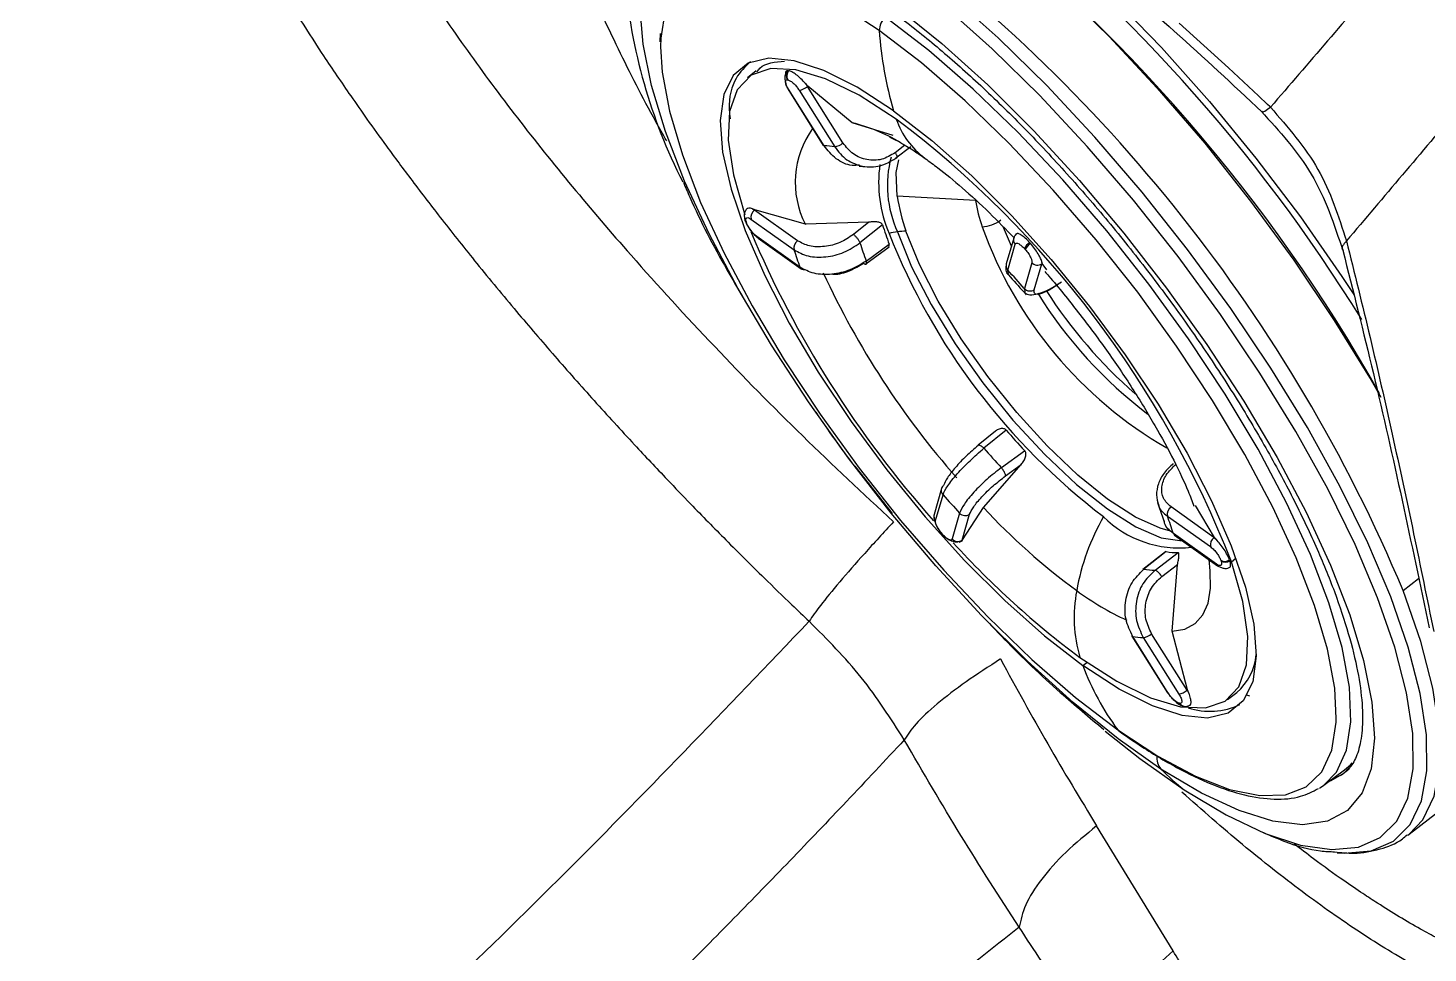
# Model space of a CAD drawing. Extents: x 832 to 912, y 781 to 934.
# Drawn here: x 899.266 to 901.551, y 871.332 to 872.841 of the extents above; entities that cross this region are included whole.
import ezdxf

# ---------------------------------------------------------------- set-up
doc = ezdxf.new("R2010")
doc.units = 0
doc.header["$MEASUREMENT"] = 0
doc.layers.add('1', color=4, linetype='Continuous')

# ---------------------------------------------------------------- blocks, each defined once
blk = doc.blocks.new('2026 SOVEREIGN HL')
at = {"layer": '1', "color": 3, "linetype": 'Continuous', "lineweight": 25}
for p, q in [((68.5681, 75.7372), (68.5676, 75.7233)), ((68.7252, 75.6763), (68.7107, 75.6646)), ((68.7772, 75.6765), (68.7781, 75.6764)), ((68.7759, 75.6615), (68.7768, 75.6614)), ((68.8093, 75.6512), (68.8054, 75.6557)), ((68.8054, 75.6557), (68.8087, 75.6508)), ((68.7766, 75.6468), (68.8346, 75.5546)), ((68.8358, 75.554), (68.7778, 75.6462)), ((68.7951, 75.6446), (68.8532, 75.5524)), ((68.8087, 75.6508), (68.8093, 75.6512)), ((68.8667, 75.5586), (68.8087, 75.6508)), ((68.8819, 75.5914), (68.8093, 75.6512)), ((68.9488, 75.5708), (68.8819, 75.5914)), ((68.9679, 75.5547), (68.952, 75.5426)), ((68.9776, 75.5523), (68.953, 75.5337)), ((69.0829, 75.4646), (68.955, 75.4719)), ((68.7231, 75.4494), (68.7189, 75.4512)), ((68.7189, 75.4512), (68.7225, 75.4489)), ((68.7225, 75.4489), (68.7231, 75.4494)), ((68.7927, 75.3989), (68.7225, 75.4489)), ((68.8054, 75.4258), (68.7231, 75.4494)), ((68.7067, 75.4324), (68.7072, 75.431)), ((68.7095, 75.428), (68.709, 75.4294)), ((68.7166, 75.4342), (68.7868, 75.3842)), ((68.9089, 75.4292), (68.8054, 75.4258)), ((68.9089, 75.4292), (68.884, 75.4092)), ((68.9312, 75.4252), (68.8944, 75.3957)), ((68.7965, 75.3558), (68.7263, 75.4058)), ((68.7283, 75.403), (68.7985, 75.353)), ((69.1415, 75.3903), (69.1285, 75.4208)), ((69.1453, 75.4034), (69.1331, 75.3612)), ((69.1487, 75.4085), (69.1497, 75.4103)), ((68.9041, 75.3611), (68.942, 75.3892)), ((68.9046, 75.3658), (68.942, 75.3935)), ((69.1356, 75.3511), (69.1478, 75.3933)), ((69.1628, 75.3863), (69.1641, 75.3849)), ((69.1713, 75.3963), (69.1726, 75.3948)), ((69.1749, 75.3632), (69.1627, 75.321)), ((69.179, 75.3191), (69.1912, 75.3613)), ((69.1915, 75.364), (69.1912, 75.3613)), ((69.1912, 75.3613), (69.1918, 75.3618)), ((69.1918, 75.3618), (69.1915, 75.364)), ((69.1993, 75.3517), (69.1918, 75.3618)), ((69.1367, 75.3443), (69.1356, 75.3511)), ((69.1627, 75.321), (69.1637, 75.3145)), ((69.1154, 75.0882), (69.0876, 75.0655)), ((69.133, 75.09), (69.0967, 75.0604)), ((69.1253, 75.0288), (69.1632, 75.0565)), ((68.886, 75.031), (68.9469, 74.9539)), ((69.0959, 74.9639), (69.1576, 75.034)), ((69.1319, 75.0152), (69.1576, 75.034)), ((69.0275, 74.9947), (69.0153, 74.9525)), ((69.0178, 74.9424), (69.03, 74.9846)), ((69.4728, 74.9151), (69.4418, 74.9673)), ((69.0571, 74.9546), (69.0449, 74.9124)), ((69.0612, 74.9105), (69.0734, 74.9527)), ((69.0618, 74.9109), (69.0959, 74.9639)), ((69.3962, 74.9499), (69.4664, 74.8999)), ((69.4722, 74.9146), (69.4021, 74.9646)), ((69.4761, 74.8715), (69.4059, 74.9215)), ((69.0299, 74.9193), (69.0286, 74.9208)), ((69.0287, 74.9197), (69.03, 74.9183)), ((69.0561, 74.9073), (69.0602, 74.9087)), ((69.0602, 74.9087), (69.0618, 74.9109)), ((69.0612, 74.9105), (69.0602, 74.9087)), ((69.0618, 74.9109), (69.0612, 74.9105)), ((69.4079, 74.9187), (69.4781, 74.8687)), ((69.4728, 74.9151), (69.4722, 74.9146)), ((69.4722, 74.9146), (69.4761, 74.9116)), ((69.4761, 74.9116), (69.4728, 74.9151)), ((69.393, 74.8917), (69.356, 74.8626)), ((69.3942, 74.8919), (69.3577, 74.8632)), ((69.376, 74.8614), (69.4135, 74.8901)), ((69.4832, 74.8777), (69.4837, 74.8763)), ((69.4976, 74.8782), (69.4981, 74.8768)), ((69.5006, 74.8754), (69.508, 74.881)), ((69.387, 74.8512), (69.4125, 74.8706)), ((69.4038, 74.7618), (69.4125, 74.8706)), ((69.7809, 74.8282), (69.8062, 74.8478)), ((69.4291, 74.6661), (69.4038, 74.7618)), ((69.3384, 74.7538), (69.3964, 74.6616)), ((69.3976, 74.6611), (69.3396, 74.7533)), ((69.3569, 74.7516), (69.415, 74.6594)), ((69.4285, 74.6656), (69.3705, 74.7578)), ((69.2581, 74.7059), (69.2649, 74.7111)), ((69.4291, 74.6661), (69.4285, 74.6656)), ((69.4285, 74.6656), (69.4314, 74.6607)), ((69.4314, 74.6607), (69.4291, 74.6661)), ((69.4945, 74.6507), (69.5093, 74.6618)), ((69.5251, 74.658), (69.5302, 74.6563)), ((69.4168, 74.6442), (69.4159, 74.6443)), ((69.4237, 74.6394), (69.4245, 74.6393)), ((69.6517, 74.5108), (69.6854, 74.5358)), ((69.6801, 74.5277), (69.6929, 74.5376)), ((69.6889, 74.5339), (69.6847, 74.5304)), ((69.6646, 74.5203), (69.6801, 74.5277)), ((69.7908, 74.4308), (69.8753, 74.4961)), ((69.4055, 74.2404), (69.2807, 74.4442)), ((69.7887, 74.4292), (69.7908, 74.4308))]:
    blk.add_line(p, q, dxfattribs=at)
at = {"layer": '1', "color": 3, "linetype": 'Continuous', "lineweight": 25, "flags": 128}
for points in [[(69.5644, 75.6169), (69.5644, 75.6169), (69.5644, 75.6169), (69.5643, 75.6169), (69.5643, 75.617), (69.564, 75.6172), (69.5631, 75.618), (69.5595, 75.6215), (69.545, 75.6353), (69.4959, 75.6812), (69.4155, 75.7538)], [(68.7329, 76.1194), (68.7648, 76.1251), (68.814, 76.1223), (68.8703, 76.1077), (68.933, 76.0815), (69.0011, 76.0442), (69.0737, 75.9963), (69.1496, 75.9384), (69.2279, 75.8714), (69.3073, 75.7963), (69.3866, 75.7142), (69.4648, 75.6262), (69.5407, 75.5338), (69.6132, 75.4381), (69.6811, 75.3406), (69.7003, 75.3115)], [(68.9903, 75.996), (69.0646, 75.9438), (69.1417, 75.8819), (69.2208, 75.8113), (69.3004, 75.733), (69.3796, 75.6481), (69.4571, 75.558), (69.5318, 75.4638), (69.6027, 75.3671), (69.6686, 75.2691), (69.7287, 75.1714), (69.7445, 75.1439)], [(69.6735, 74.4004), (69.6846, 74.3997), (69.729, 74.4038), (69.7652, 74.4196), (69.7926, 74.4468), (69.8109, 74.4851), (69.8198, 74.534), (69.8191, 74.5926), (69.8089, 74.6602), (69.7893, 74.7358), (69.7606, 74.8182), (69.7233, 74.9062), (69.6778, 74.9987), (69.6248, 75.0942), (69.5651, 75.1913), (69.4996, 75.2886), (69.4292, 75.3847), (69.355, 75.4782), (69.278, 75.5678), (69.1994, 75.6521), (69.1202, 75.7299), (69.0417, 75.8), (68.9651, 75.8615), (68.8913, 75.9134)], [(69.4236, 74.5031), (69.4921, 74.4623), (69.5557, 74.4321), (69.6134, 74.4131), (69.6645, 74.4056), (69.7081, 74.4096), (69.7437, 74.4251), (69.7706, 74.4518), (69.7886, 74.4895), (69.7973, 74.5375), (69.7967, 74.5951), (69.7866, 74.6615), (69.7674, 74.7357), (69.7392, 74.8166), (69.7025, 74.9032), (69.6578, 74.994), (69.6058, 75.0877), (69.5472, 75.1831), (69.4828, 75.2787), (69.4137, 75.3732), (69.3408, 75.465), (69.2651, 75.553), (69.1879, 75.6358), (69.1101, 75.7122), (69.0331, 75.7811)], [(68.9259, 75.7419), (68.8602, 75.785), (68.799, 75.8176), (68.7433, 75.8392), (68.694, 75.8493), (68.6521, 75.8478), (68.6181, 75.8348), (68.5928, 75.8104), (68.5764, 75.7751), (68.5694, 75.7294), (68.5691, 75.7156)], [(68.9553, 75.7796), (69.0282, 75.7207), (69.1029, 75.6533), (69.1781, 75.5785), (69.2526, 75.4974), (69.3253, 75.4114), (69.3949, 75.3218), (69.4605, 75.23), (69.5209, 75.1374), (69.5753, 75.0456), (69.6227, 74.956), (69.6625, 74.8699), (69.6939, 74.7888), (69.7165, 74.7139), (69.73, 74.6463), (69.7341, 74.5873), (69.7287, 74.5376), (69.714, 74.4982), (69.6902, 74.4695), (69.6576, 74.4521), (69.6168, 74.4462), (69.5683, 74.452), (69.5131, 74.4692), (69.4519, 74.4977), (69.3857, 74.5371)], [(69.3857, 74.5371), (69.3156, 74.5866), (69.2426, 74.6455), (69.1679, 74.7129), (69.0927, 74.7878), (69.0182, 74.8688), (68.9456, 74.9548), (68.8759, 75.0445), (68.8103, 75.1363), (68.7499, 75.2288), (68.6955, 75.3206), (68.6481, 75.4103), (68.6083, 75.4963), (68.5769, 75.5775), (68.5543, 75.6524), (68.5408, 75.7199), (68.5369, 75.7639)], [(69.6517, 74.5108), (69.672, 74.5318), (69.6886, 74.5678), (69.6957, 74.6143), (69.6933, 74.6705), (69.6813, 74.7355), (69.6599, 74.8081), (69.6295, 74.8871), (69.5907, 74.9712), (69.5441, 75.0589), (69.4904, 75.1486), (69.4307, 75.239), (69.3659, 75.3284), (69.2972, 75.4153), (69.2256, 75.4983), (69.1526, 75.5758), (69.0792, 75.6466), (69.0067, 75.7094), (68.9365, 75.7633)], [(69.6718, 74.6195), (69.6692, 74.6688), (69.6574, 74.7326), (69.6364, 74.8039), (69.6066, 74.8815), (69.5684, 74.9641), (69.5226, 75.0502), (69.47, 75.1384), (69.4113, 75.2271), (69.3477, 75.3149), (69.2802, 75.4003), (69.2099, 75.4817), (69.1381, 75.5578), (69.066, 75.6274), (68.9949, 75.6891), (68.9259, 75.7419)], [(68.5691, 75.7156), (68.5718, 75.6742), (68.5836, 75.6104), (68.6046, 75.5391), (68.6344, 75.4615), (68.6726, 75.3789), (68.7184, 75.2928), (68.771, 75.2046), (68.8297, 75.1159), (68.8933, 75.0281), (68.9608, 74.9427), (69.0311, 74.8613), (69.1029, 74.7852), (69.1749, 74.7156), (69.2461, 74.6539), (69.3151, 74.6011)], [(68.9493, 75.6111), (68.89, 75.6495), (68.8355, 75.677), (68.787, 75.6928), (68.7455, 75.6968), (68.7121, 75.6887), (68.6874, 75.6687), (68.672, 75.6374), (68.6663, 75.5954), (68.6703, 75.5436), (68.684, 75.4832), (68.7071, 75.4155), (68.739, 75.3422), (68.7791, 75.2647), (68.8264, 75.1848), (68.8799, 75.1043), (68.9385, 75.0251), (69.0007, 74.9488), (69.0652, 74.8773), (69.1306, 74.812), (69.1954, 74.7544), (69.2581, 74.7059)], [(68.9537, 75.5975), (68.8934, 75.6363), (68.8383, 75.6634), (68.7898, 75.6781), (68.7489, 75.6799), (68.7168, 75.669), (68.6942, 75.6454), (68.6817, 75.6099), (68.6795, 75.5632), (68.6879, 75.5066), (68.7064, 75.4413)], [(68.7765, 75.6474), (68.7765, 75.6469), (68.777, 75.6464), (68.7778, 75.6462)], [(68.9493, 75.6111), (69.012, 75.5626), (69.0768, 75.505), (69.1422, 75.4397), (69.2067, 75.3682), (69.2689, 75.2919), (69.3274, 75.2127), (69.381, 75.1322), (69.4283, 75.0523), (69.4684, 74.9749), (69.5003, 74.9015), (69.5234, 74.8338), (69.5371, 74.7734), (69.5411, 74.7216), (69.5354, 74.6796), (69.52, 74.6483), (69.4953, 74.6283), (69.4618, 74.6202), (69.4204, 74.6242), (69.3719, 74.64), (69.3174, 74.6675), (69.2581, 74.7059)], [(68.8358, 75.554), (68.835, 75.5542), (68.8346, 75.5546)], [(68.955, 75.4719), (68.9534, 75.5102), (68.9581, 75.5313)], [(68.9557, 75.4135), (68.9788, 75.3565), (69.0106, 75.2948), (69.0497, 75.2309), (69.0949, 75.1672), (69.1442, 75.1062), (69.1959, 75.0501), (69.2479, 75.0012), (69.2982, 74.9614), (69.3449, 74.9321), (69.3862, 74.9145), (69.4205, 74.9093), (69.4211, 74.9093)], [(69.4013, 74.9253), (69.3846, 74.9299), (69.3441, 74.9482), (69.2987, 74.9775), (69.25, 75.0167), (69.1999, 75.0644), (69.1503, 75.1188), (69.1029, 75.1777), (69.0597, 75.2391), (69.0221, 75.3007), (68.9917, 75.36), (68.9695, 75.4149)], [(69.0287, 74.9197), (69.0285, 74.9201), (69.0286, 74.9208)], [(69.0299, 74.9193), (69.0298, 74.9187), (69.03, 74.9183)], [(69.4038, 74.7618), (69.4245, 74.7654), (69.4413, 74.7743), (69.454, 74.7885), (69.4625, 74.8078), (69.4665, 74.832), (69.4662, 74.8607), (69.4641, 74.8787)], [(69.2533, 74.7192), (69.3136, 74.6804), (69.3687, 74.6533), (69.4173, 74.6386), (69.4581, 74.6368), (69.4902, 74.6478), (69.5128, 74.6713), (69.5253, 74.7069), (69.5275, 74.7535), (69.5192, 74.8102), (69.5006, 74.8754)], [(69.7908, 74.4308), (69.8131, 74.4544), (69.8315, 74.493), (69.8404, 74.5421), (69.8398, 74.6012), (69.8295, 74.6692), (69.8098, 74.7452), (69.7809, 74.8282)], [(69.3386, 74.7556), (69.3386, 74.7556), (69.3383, 74.7547), (69.3383, 74.754), (69.3388, 74.7535), (69.3396, 74.7533)], [(69.3976, 74.6611), (69.3968, 74.6613), (69.3964, 74.6616)], [(69.3151, 74.6011), (69.3808, 74.5579), (69.442, 74.5253), (69.4977, 74.5038), (69.547, 74.4937), (69.5889, 74.4951), (69.6229, 74.5082), (69.6482, 74.5326), (69.6646, 74.5679), (69.6716, 74.6136), (69.6718, 74.6195)], [(69.2945, 74.5989), (69.3511, 74.5542), (69.4236, 74.5031)], [(69.6444, 74.5059), (69.6462, 74.507), (69.6517, 74.5108)], [(69.6847, 74.5304), (69.6629, 74.518), (69.6599, 74.5169)]]:
    blk.add_lwpolyline(points, dxfattribs=at)
at = {"layer": '1', "color": 3, "linetype": 'Continuous', "lineweight": 25}
for centre, radius, start, end in [((67.4172, 73.8527), 2.6986, 31.6971, 52.4484), ((67.3754, 73.8156), 2.7174, 29.4109, 52.4272), ((67.3795, 73.8207), 2.6042, 22.7612, 54.12), ((69.406, 75.9024), 0.8985, 184.8995, 206.967), ((68.9528, 75.7419), 0.0269, 127.3893, 179.9508), ((69.5277, 75.782), 0.6031, 183.8117, 196.4625), ((68.7868, 75.6681), 0.0127, 138.661, 211.5383), ((68.7876, 75.668), 0.0127, 138.6642, 211.5351), ((68.7913, 75.6709), 0.0266, 278.2477, 310.7789), ((68.8141, 75.3133), 0.2863, 59.3567, 76.3067), ((67.9483, 74.2678), 1.667, 21.3741, 52.9056), ((69.0791, 75.6403), 0.1325, 198.862, 233.5847), ((68.9392, 75.4943), 0.1504, 144.213, 207.1353), ((68.8337, 75.4391), 0.1149, 80.2294, 88.9454), ((68.8493, 75.5787), 0.0266, 278.2569, 310.7772), ((69.1329, 75.4933), 0.208, 171.6756, 203.3479), ((69.1217, 75.4893), 0.1825, 165.289, 204.5597), ((69.2827, 75.5251), 0.332, 189.2125, 199.3808), ((68.7312, 75.4369), 0.0148, 126.0088, 190.6998), ((69.3291, 75.5045), 0.2494, 189.2063, 199.3892), ((68.7124, 75.4343), 0.00596, 187.9575, 236.1761), ((68.713, 75.433), 0.00614, 199.5025, 235.7163), ((69.3975, 75.5666), 0.4872, 196.8725, 200.806), ((69.0906, 75.4771), 0.0555, 273.3431, 307.2364), ((70.291, 76.0795), 1.7096, 202.8964, 221.7032), ((68.7315, 75.4074), 0.00542, 197.2785, 234.0711), ((68.9793, 75.2504), 0.1648, 98.2048, 103.1048), ((69.945, 75.8071), 1.0785, 201.5535, 232.7262), ((68.9783, 75.2578), 0.1573, 93.1817, 98.2298), ((69.737, 75.6529), 0.6835, 199.7704, 240.0116), ((69.1555, 75.4005), 0.0106, 157.5983, 223.2354), ((68.8014, 75.3869), 0.0148, 126.0217, 190.6711), ((69.3413, 75.5575), 0.581, 197.3588, 200.3164), ((69.3601, 75.5379), 0.4869, 196.9775, 200.6992), ((69.1891, 75.3724), 0.0298, 126.7832, 152.137), ((69.1904, 75.3709), 0.0298, 126.797, 152.1367), ((68.8019, 75.3577), 0.00578, 199.853, 292.7209), ((69.1435, 75.3584), 0.0107, 164.8383, 222.9524), ((69.1841, 75.3716), 0.0124, 221.9511, 304.7725), ((70.0865, 75.9234), 1.3783, 204.7264, 221.3793), ((68.0928, 74.3839), 1.4223, 41.2165, 42.845), ((69.1719, 75.3294), 0.0124, 221.9615, 304.764), ((69.8028, 75.6961), 0.7271, 211.7581, 232.9042), ((69.8768, 75.756), 0.8078, 212.8405, 228.694), ((70.0416, 75.8787), 1.2031, 220.9562, 223.1034), ((69.9957, 75.8421), 1.1913, 221.0073, 223.0576), ((69.0375, 74.9918), 0.0104, 129.4627, 223.7609), ((70.0961, 75.9183), 1.4171, 221.2137, 222.8483), ((69.0257, 74.9497), 0.0107, 164.8227, 222.968), ((69.0663, 74.9629), 0.0124, 221.9511, 304.7888), ((69.8779, 75.6874), 1.0653, 222.7722, 233.7616), ((69.6218, 74.7613), 0.3796, 150.3858, 169.8613), ((69.4152, 75.0729), 0.175, 225.1597, 276.6226), ((69.4108, 74.9526), 0.0148, 125.9859, 190.707), ((68.8516, 74.7483), 0.5807, 17.354, 20.3128), ((69.4111, 74.9232), 0.00547, 197.4685, 233.881), ((69.0306, 74.9188), 0.000786, 225.907, 267.2505), ((69.0542, 74.9207), 0.0124, 221.9844, 304.7573), ((70.0939, 75.855), 1.413, 222.1785, 233.4947), ((69.481, 74.9026), 0.0148, 126.0062, 190.6804), ((69.4129, 74.9866), 0.0965, 258.7873, 270.3726), ((69.49, 74.89), 0.0141, 240.9479, 302.7569), ((69.4905, 74.8886), 0.0141, 240.9326, 302.7908), ((69.3759, 74.9582), 0.0967, 259.1197, 270.0446), ((69.4812, 74.8731), 0.00535, 197.1897, 247.0729), ((69.4777, 74.7844), 0.2337, 169.216, 196.1909), ((69.5313, 75.2147), 0.4792, 233.7826, 245.1476), ((69.359, 74.8663), 0.1147, 260.2138, 268.9457), ((69.3531, 74.778), 0.0266, 278.2569, 310.7772), ((69.4467, 74.733), 0.0949, 311.3007, 354.4698), ((69.6673, 74.8605), 0.4375, 200.6936, 216.3723), ((69.4111, 74.6858), 0.0266, 278.2569, 310.7772), ((69.4248, 74.6497), 0.0104, 211.3231, 263.7705), ((69.4254, 74.6493), 0.0101, 210.5817, 296.7993), ((69.4654, 74.7479), 0.1166, 252.3459, 294.9477), ((69.4072, 74.5556), 0.0284, 173.4121, 220.6587), ((69.6906, 74.839), 0.4291, 224.7246, 231.5172), ((69.6324, 74.6069), 0.0886, 306.6764, 317.422)]:
    blk.add_arc(centre, radius, start, end, dxfattribs=at)
for points, knots in [([(67.8077, 76.4835), (67.7956, 76.4686), (67.7713, 76.4389), (67.7545, 76.3776), (67.752, 76.305), (67.763, 76.2347), (67.7792, 76.1734), (67.7949, 76.125), (67.812, 76.0802), (67.829, 76.0401), (67.8466, 76.0012), (67.8668, 75.9596), (67.8885, 75.918), (67.9097, 75.8792), (67.9331, 75.8382), (67.9688, 75.7785), (68.0122, 75.7103), (68.0565, 75.6449), (68.091, 75.5957), (68.1241, 75.5497), (68.1648, 75.4949), (68.2139, 75.431), (68.2706, 75.3598), (68.332, 75.2855), (68.396, 75.2108), (68.4602, 75.1383), (68.5216, 75.0711), (68.5744, 75.015), (68.6241, 74.9631), (68.6768, 74.9095), (68.732, 74.8546), (68.7775, 74.8105), (68.8021, 74.787), (68.8115, 74.7781)], [0, 0, 0, 0, 0.064064, 0.128098, 0.192063, 0.25592, 0.287805, 0.319644, 0.351432, 0.371978, 0.392341, 0.420429, 0.443415, 0.462094, 0.484111, 0.509448, 0.556253, 0.58889, 0.607481, 0.628991, 0.656308, 0.686905, 0.720751, 0.75781, 0.792077, 0.826221, 0.860244, 0.88727, 0.906315, 0.934634, 0.964848, 0.986628, 1, 1, 1, 1]), ([(68.1236, 76.4669), (68.137, 76.468), (68.1612, 76.4701), (68.2179, 76.4612), (68.2735, 76.4477), (68.3365, 76.4284), (68.4081, 76.402), (68.4974, 76.3634), (68.5816, 76.3219), (68.6527, 76.2838), (68.7057, 76.2538), (68.7564, 76.224), (68.8129, 76.1895), (68.8932, 76.1382), (69.0088, 76.0596), (69.142, 75.9614), (69.279, 75.852), (69.4128, 75.7383), (69.503, 75.6538), (69.5502, 75.6094)], [0, 0, 0, 0, 0.09226, 0.167437, 0.224759, 0.267121, 0.324995, 0.387389, 0.45198, 0.487227, 0.519318, 0.54824, 0.57752, 0.61821, 0.686121, 0.772716, 0.840631, 0.916469, 1, 1, 1, 1]), ([(68.029, 76.4204), (68.0186, 76.4074), (67.9977, 76.3812), (67.9843, 76.3274), (67.9839, 76.2638), (67.9976, 76.1899), (68.0247, 76.1073), (68.0645, 76.0168), (68.1163, 75.9196), (68.1792, 75.8169), (68.252, 75.71), (68.3338, 75.6), (68.4234, 75.4882), (68.5301, 75.3633), (68.6555, 75.2265), (68.7993, 75.0799), (68.8994, 74.9867), (68.9492, 74.9403)], [0, 0, 0, 0, 0.063987, 0.127976, 0.191932, 0.255815, 0.319578, 0.383171, 0.446539, 0.50963, 0.57239, 0.634774, 0.69675, 0.758298, 0.83965, 0.92021, 1, 1, 1, 1]), ([(68.579, 75.5619), (68.5774, 75.5647), (68.5522, 75.6081), (68.51, 75.6905), (68.454, 75.8076), (68.4076, 75.9199), (68.3705, 76.026), (68.3437, 76.1241), (68.327, 76.2131), (68.3202, 76.2996), (68.3239, 76.3726), (68.3382, 76.4099), (68.3439, 76.4248)], [0, 0, 0, 0, 0.007384, 0.115563, 0.224894, 0.33481, 0.444725, 0.554056, 0.662235, 0.768734, 0.907251, 1, 1, 1, 1]), ([(70.4494, 76.3102), (70.3826, 76.2295), (70.2471, 76.0658), (70.0568, 75.8365), (69.8696, 75.6124), (69.7493, 75.4704), (69.6885, 75.3987)], [0, 0, 0, 0, 0.240808, 0.488285, 0.741609, 1, 1, 1, 1]), ([(69.8911, 75.9988), (69.8445, 75.9438), (69.7325, 75.8118), (69.6263, 75.6887), (69.5644, 75.6169)], [0, 0, 0, 0, 0.416828, 1, 1, 1, 1]), ([(68.895, 75.8091), (68.9058, 75.8019), (68.9369, 75.7811), (68.9911, 75.7401), (69.0576, 75.684), (69.1256, 75.6205), (69.1941, 75.5507), (69.262, 75.4755), (69.3283, 75.3962), (69.3919, 75.3138), (69.4519, 75.2296), (69.5075, 75.1448), (69.5577, 75.0608), (69.602, 74.9787), (69.6396, 74.9), (69.6699, 74.8257), (69.6927, 74.7572), (69.7078, 74.6958), (69.715, 74.6426), (69.715, 74.5987), (69.7085, 74.5653), (69.6988, 74.5439), (69.6905, 74.5364), (69.6869, 74.5332)], [0, 0, 0, 0, 0.026127, 0.075387, 0.124874, 0.174566, 0.224401, 0.27433, 0.324319, 0.374337, 0.424362, 0.474361, 0.524311, 0.574179, 0.623926, 0.673499, 0.722825, 0.771808, 0.820329, 0.868303, 0.915871, 0.963646, 1, 1, 1, 1]), ([(68.7156, 75.6912), (68.7071, 75.6829), (68.6887, 75.665), (68.6791, 75.6311), (68.6819, 75.603), (68.6824, 75.5981)], [0, 0, 0, 0, 0.410627, 0.896867, 1, 1, 1, 1]), ([(68.7263, 75.6748), (68.7279, 75.6768), (68.7377, 75.6894), (68.756, 75.6908), (68.7714, 75.6919)], [0, 0, 0, 0, 0.159882, 1, 1, 1, 1]), ([(68.7772, 75.6765), (68.7759, 75.6764), (68.7732, 75.6762), (68.773, 75.6732), (68.7728, 75.6717)], [0, 0, 0, 0, 0.504761, 1, 1, 1, 1]), ([(68.8054, 75.6557), (68.8029, 75.6583), (68.798, 75.6635), (68.7903, 75.6702), (68.7832, 75.6751), (68.7798, 75.676), (68.7781, 75.6764)], [0, 0, 0, 0, 0.246615, 0.499363, 0.752566, 1, 1, 1, 1]), ([(68.7743, 75.675), (68.7735, 75.6732), (68.772, 75.6697), (68.7716, 75.664), (68.7723, 75.6606), (68.7725, 75.6597)], [0, 0, 0, 0, 0.43546, 0.864613, 1, 1, 1, 1]), ([(68.7725, 75.6597), (68.7728, 75.658), (68.7734, 75.6539), (68.7753, 75.6498), (68.7765, 75.6474)], [0, 0, 0, 0, 0.413353, 1, 1, 1, 1]), ([(68.7778, 75.6462), (68.7764, 75.6486), (68.7738, 75.6532), (68.7727, 75.6583), (68.7734, 75.6612), (68.7751, 75.6614), (68.7759, 75.6615)], [0, 0, 0, 0, 0.279518, 0.559028, 0.779421, 1, 1, 1, 1]), ([(68.7768, 75.6614), (68.7782, 75.661), (68.781, 75.6601), (68.7864, 75.6556), (68.7914, 75.6501), (68.7939, 75.6464), (68.7951, 75.6446)], [0, 0, 0, 0, 0.2796655, 0.5592485, 0.7796172, 1, 1, 1, 1]), ([(69.5491, 75.6105), (69.5789, 75.5777), (69.64, 75.5105), (69.6683, 75.4257), (69.6828, 75.3823)], [0, 0, 0, 0, 0.488677, 1, 1, 1, 1]), ([(69.5512, 75.6105), (69.5511, 75.61), (69.5503, 75.6067), (69.5579, 75.6122), (69.5644, 75.6169)], [0, 0, 0, 0, 0.141403, 1, 1, 1, 1]), ([(69.5644, 75.6169), (69.5928, 75.5844), (69.6492, 75.52), (69.6754, 75.439), (69.6885, 75.3987)], [0, 0, 0, 0, 0.503605, 1, 1, 1, 1]), ([(68.9427, 75.5678), (68.9435, 75.5675), (68.9453, 75.5667), (68.9543, 75.563), (68.9626, 75.5579), (68.9637, 75.5572)], [0, 0, 0, 0, 0.4318647, 0.9222243, 1, 1, 1, 1]), ([(68.8935, 75.5224), (68.8895, 75.522), (68.8763, 75.5209), (68.8543, 75.5313), (68.8419, 75.5464), (68.8358, 75.554)], [0, 0, 0, 0, 0.176935, 0.588444, 1, 1, 1, 1]), ([(68.8532, 75.5524), (68.8593, 75.5445), (68.8716, 75.5287), (68.8899, 75.5231), (68.899, 75.5203)], [0, 0, 0, 0, 0.500022, 1, 1, 1, 1]), ([(68.952, 75.5426), (68.9448, 75.5384), (68.9304, 75.5299), (68.9056, 75.5298), (68.8825, 75.5389), (68.872, 75.552), (68.8667, 75.5586)], [0, 0, 0, 0, 0.24982, 0.50022, 0.750493, 1, 1, 1, 1]), ([(68.952, 75.5426), (68.9523, 75.542), (68.9531, 75.5407), (68.9542, 75.5383), (68.9549, 75.5358), (68.9547, 75.5342), (68.9539, 75.5336), (68.9533, 75.5337), (68.953, 75.5337)], [0, 0, 0, 0, 0.124677, 0.2493357, 0.5000109, 0.7506484, 0.8752929, 1, 1, 1, 1]), ([(68.9637, 75.5572), (68.9698, 75.5537), (68.9805, 75.5476), (68.9948, 75.5376), (69.0009, 75.5333)], [0, 0, 0, 0, 0.569604, 1, 1, 1, 1]), ([(68.8933, 75.5209), (68.8945, 75.5209), (68.896, 75.5208), (68.8994, 75.5202), (68.9002, 75.5201)], [0, 0, 0, 0, 0.77998, 1, 1, 1, 1]), ([(68.899, 75.5203), (68.9085, 75.5197), (68.9275, 75.5183), (68.9445, 75.5286), (68.953, 75.5337)], [0, 0, 0, 0, 0.499996, 1, 1, 1, 1]), ([(69.0009, 75.5333), (69.0077, 75.5284), (69.0264, 75.5147), (69.0616, 75.4857), (69.1039, 75.4472), (69.1329, 75.4172), (69.1465, 75.4032)], [0, 0, 0, 0, 0.161835, 0.445271, 0.739895, 1, 1, 1, 1]), ([(68.6062, 75.4944), (68.6097, 75.4863), (68.6301, 75.4384), (68.6625, 75.3763), (68.6942, 75.3226), (68.7028, 75.3081)], [0, 0, 0, 0, 0.12843, 0.763764, 1, 1, 1, 1]), ([(68.7109, 75.4523), (68.7099, 75.4513), (68.7077, 75.4494), (68.7059, 75.4447), (68.7053, 75.4393), (68.7061, 75.4354), (68.7065, 75.4335)], [0, 0, 0, 0, 0.254365, 0.508399, 0.758016, 1, 1, 1, 1]), ([(68.7189, 75.4512), (68.7167, 75.4518), (68.7126, 75.4529), (68.7106, 75.4515), (68.7096, 75.4509)], [0, 0, 0, 0, 0.523823, 1, 1, 1, 1]), ([(68.7077, 75.4301), (68.708, 75.4295), (68.7087, 75.4276), (68.7112, 75.4229), (68.7159, 75.4158), (68.7214, 75.4094), (68.7252, 75.4056), (68.7267, 75.4045), (68.7271, 75.4042)], [0, 0, 0, 0, 0.072359, 0.220284, 0.510555, 0.800074, 0.947229, 1, 1, 1, 1]), ([(68.709, 75.4294), (68.7086, 75.4312), (68.7077, 75.4348), (68.7095, 75.4369), (68.7126, 75.4367), (68.7153, 75.435), (68.7166, 75.4342)], [0, 0, 0, 0, 0.2796547, 0.5592147, 0.7795482, 1, 1, 1, 1]), ([(68.7263, 75.4058), (68.7244, 75.4073), (68.7207, 75.4104), (68.7154, 75.4168), (68.7115, 75.423), (68.7102, 75.4263), (68.7095, 75.428)], [0, 0, 0, 0, 0.279452, 0.558992, 0.779394, 1, 1, 1, 1]), ([(68.9312, 75.4252), (68.931, 75.4257), (68.9305, 75.4267), (68.9288, 75.428), (68.9264, 75.4289), (68.9224, 75.4298), (68.9163, 75.4303), (68.9115, 75.4296), (68.9089, 75.4292)], [0, 0, 0, 0, 0.094243, 0.190455, 0.298238, 0.42455, 0.701596, 1, 1, 1, 1]), ([(68.884, 75.4092), (68.8768, 75.4045), (68.8625, 75.3949), (68.8364, 75.3885), (68.8112, 75.3891), (68.7988, 75.3956), (68.7927, 75.3989)], [0, 0, 0, 0, 0.249813, 0.500207, 0.750485, 1, 1, 1, 1]), ([(68.884, 75.4092), (68.8845, 75.4088), (68.8855, 75.4081), (68.8876, 75.406), (68.8902, 75.403), (68.8924, 75.3997), (68.8938, 75.3973), (68.8942, 75.3962), (68.8944, 75.3957)], [0, 0, 0, 0, 0.1247088, 0.249278, 0.4999796, 0.7506669, 0.8752277, 1, 1, 1, 1]), ([(69.1476, 75.4076), (69.1471, 75.407), (69.1459, 75.4055), (69.1454, 75.4035), (69.1451, 75.4025)], [0, 0, 0, 0, 0.455204, 1, 1, 1, 1]), ([(69.1511, 75.4104), (69.1508, 75.4103), (69.1496, 75.4098), (69.1484, 75.4088), (69.1477, 75.4078), (69.1476, 75.4076)], [0, 0, 0, 0, 0.21337, 0.885994, 1, 1, 1, 1]), ([(69.1713, 75.3963), (69.1689, 75.3987), (69.1641, 75.4037), (69.1575, 75.4086), (69.1521, 75.4112), (69.1505, 75.4106), (69.1497, 75.4103)], [0, 0, 0, 0, 0.247543, 0.500841, 0.753643, 1, 1, 1, 1]), ([(68.7868, 75.3842), (68.7941, 75.3803), (68.8087, 75.3725), (68.8385, 75.3715), (68.8692, 75.3787), (68.886, 75.39), (68.8944, 75.3957)], [0, 0, 0, 0, 0.2500305, 0.5000315, 0.7500347, 1, 1, 1, 1]), ([(68.9405, 75.388), (68.9409, 75.3886), (68.9419, 75.3898), (68.9425, 75.3917), (68.9422, 75.3929), (68.942, 75.3935)], [0, 0, 0, 0, 0.361525, 0.684106, 1, 1, 1, 1]), ([(69.1478, 75.3933), (69.1483, 75.3941), (69.1495, 75.3957), (69.1536, 75.3943), (69.1582, 75.391), (69.1613, 75.3879), (69.1628, 75.3863)], [0, 0, 0, 0, 0.2794852, 0.5589772, 0.7794084, 1, 1, 1, 1]), ([(69.1641, 75.3849), (69.166, 75.3826), (69.1696, 75.3782), (69.1733, 75.3715), (69.1751, 75.3663), (69.175, 75.3643), (69.1749, 75.3632)], [0, 0, 0, 0, 0.2796494, 0.5592275, 0.7795907, 1, 1, 1, 1]), ([(69.1915, 75.364), (69.1909, 75.3659), (69.1896, 75.3696), (69.1853, 75.3777), (69.1795, 75.3866), (69.1749, 75.3921), (69.1726, 75.3948)], [0, 0, 0, 0, 0.246614, 0.49939, 0.752622, 1, 1, 1, 1]), ([(69.6885, 75.3987), (69.6835, 75.3931), (69.6785, 75.3873), (69.6825, 75.384), (69.6826, 75.3839)], [0, 0, 0, 0, 0.984402, 1, 1, 1, 1]), ([(69.6824, 75.3839), (69.6993, 75.317), (69.7332, 75.1823), (69.78, 74.9752), (69.8087, 74.8369), (69.8232, 74.7677)], [0, 0, 0, 0, 0.330239, 0.664389, 1, 1, 1, 1]), ([(69.6885, 75.3987), (69.7014, 75.3464), (69.7273, 75.242), (69.7636, 75.0822), (69.7983, 74.9216), (69.82, 74.8147), (69.8308, 74.7615)], [0, 0, 0, 0, 0.249238, 0.497081, 0.750199, 1, 1, 1, 1]), ([(68.9046, 75.3658), (68.8961, 75.3605), (68.879, 75.3501), (68.8481, 75.3432), (68.8183, 75.3442), (68.8038, 75.3519), (68.7965, 75.3558)], [0, 0, 0, 0, 0.2499756, 0.4999777, 0.7499842, 1, 1, 1, 1]), ([(68.8497, 75.3446), (68.8504, 75.3445), (68.8594, 75.3439), (68.8784, 75.3493), (68.8928, 75.358), (68.9, 75.3623)], [0, 0, 0, 0, 0.046758, 0.524078, 1, 1, 1, 1]), ([(68.9, 75.3623), (68.9006, 75.3619), (68.9018, 75.3611), (68.9028, 75.3609), (68.9033, 75.3608)], [0, 0, 0, 0, 0.481429, 1, 1, 1, 1]), ([(68.9033, 75.3608), (68.9037, 75.3608), (68.9046, 75.3609), (68.9052, 75.362), (68.9053, 75.3636), (68.9048, 75.3651), (68.9046, 75.3658)], [0, 0, 0, 0, 0.259421, 0.518907, 0.76841, 1, 1, 1, 1]), ([(69.1329, 75.3581), (69.1326, 75.3556), (69.1319, 75.3496), (69.1349, 75.3458), (69.1366, 75.3437)], [0, 0, 0, 0, 0.426609, 1, 1, 1, 1]), ([(69.1334, 75.3469), (69.1419, 75.3376), (69.1528, 75.3258), (69.1635, 75.3135), (69.1659, 75.3108)], [0, 0, 0, 0, 0.779341, 1, 1, 1, 1]), ([(69.1959, 75.3487), (69.1981, 75.3462), (69.2168, 75.3254), (69.2512, 75.2822), (69.2974, 75.2206), (69.3396, 75.1581), (69.3767, 75.0972), (69.4071, 75.0407), (69.4283, 74.9959), (69.4366, 74.974), (69.4395, 74.9661)], [0, 0, 0, 0, 0.020004, 0.17149, 0.323993, 0.476263, 0.626989, 0.774952, 0.918767, 1, 1, 1, 1]), ([(69.1633, 75.314), (69.1658, 75.3126), (69.1707, 75.3097), (69.1849, 75.312), (69.2024, 75.3186), (69.2152, 75.3266), (69.2216, 75.3306)], [0, 0, 0, 0, 0.253559, 0.504289, 0.752536, 1, 1, 1, 1]), ([(69.2231, 75.3316), (69.2165, 75.3271), (69.2033, 75.318), (69.188, 75.3114), (69.1785, 75.311), (69.1789, 75.3164), (69.179, 75.3191)], [0, 0, 0, 0, 0.249821, 0.5002231, 0.7504954, 1, 1, 1, 1]), ([(68.8224, 75.1191), (68.8428, 75.0895), (68.8633, 75.0596), (68.8858, 75.0312), (68.886, 75.031)], [0, 0, 0, 0, 0.992773, 1, 1, 1, 1]), ([(69.133, 75.09), (69.1324, 75.0906), (69.1312, 75.0917), (69.1289, 75.0925), (69.1262, 75.0927), (69.1221, 75.092), (69.1168, 75.0899), (69.1134, 75.0866), (69.1117, 75.085)], [0, 0, 0, 0, 0.094287, 0.190592, 0.298532, 0.424851, 0.701733, 1, 1, 1, 1]), ([(69.03, 74.9846), (69.032, 74.9891), (69.036, 74.9982), (69.0525, 75.0184), (69.0738, 75.0405), (69.0891, 75.0538), (69.0967, 75.0604)], [0, 0, 0, 0, 0.250024, 0.500037, 0.750029, 1, 1, 1, 1]), ([(69.0871, 75.0649), (69.0806, 75.0592), (69.0675, 75.048), (69.0496, 75.0289), (69.0359, 75.0114), (69.0326, 75.0037), (69.0309, 74.9998)], [0, 0, 0, 0, 0.249808, 0.500219, 0.750502, 1, 1, 1, 1]), ([(69.0871, 75.0649), (69.0872, 75.0651), (69.0875, 75.0656), (69.0886, 75.0659), (69.0905, 75.0654), (69.093, 75.0639), (69.0951, 75.0621), (69.0962, 75.061), (69.0967, 75.0604)], [0, 0, 0, 0, 0.1247207, 0.2493465, 0.5000104, 0.7506801, 0.8752586, 1, 1, 1, 1]), ([(69.1576, 75.034), (69.1592, 75.0358), (69.1623, 75.0394), (69.1645, 75.045), (69.1653, 75.0493), (69.1653, 75.0521), (69.1646, 75.0546), (69.1636, 75.0559), (69.1632, 75.0565)], [0, 0, 0, 0, 0.298353, 0.575475, 0.701642, 0.809545, 0.905796, 1, 1, 1, 1]), ([(69.1253, 75.0288), (69.1172, 75.0226), (69.1011, 75.0102), (69.0795, 74.9885), (69.063, 74.9682), (69.0591, 74.9591), (69.0571, 74.9546)], [0, 0, 0, 0, 0.249973, 0.499967, 0.749975, 1, 1, 1, 1]), ([(69.0734, 74.9527), (69.0751, 74.9565), (69.0786, 74.9642), (69.0928, 74.9811), (69.1114, 74.9993), (69.1251, 75.0099), (69.1319, 75.0152)], [0, 0, 0, 0, 0.249776, 0.500144, 0.750448, 1, 1, 1, 1]), ([(69.1315, 75.0185), (69.1312, 75.0194), (69.1306, 75.021), (69.129, 75.0238), (69.1272, 75.0265), (69.1259, 75.028), (69.1253, 75.0288)], [0, 0, 0, 0, 0.259453, 0.518874, 0.768376, 1, 1, 1, 1]), ([(69.1319, 75.0152), (69.132, 75.0156), (69.1321, 75.0165), (69.1317, 75.0178), (69.1315, 75.0185)], [0, 0, 0, 0, 0.481413, 1, 1, 1, 1]), ([(69.4058, 75.0355), (69.4005, 75.0305), (69.3898, 75.0205), (69.3807, 75.0025), (69.3772, 74.9842), (69.3802, 74.9732), (69.3817, 74.9677)], [0, 0, 0, 0, 0.2514, 0.500267, 0.74933, 1, 1, 1, 1]), ([(69.4021, 74.9646), (69.3974, 74.9691), (69.388, 74.9781), (69.3857, 74.9971), (69.3926, 75.0172), (69.4044, 75.0285), (69.4102, 75.0342)], [0, 0, 0, 0, 0.249766, 0.500135, 0.750443, 1, 1, 1, 1]), ([(69.38, 74.9717), (69.3831, 74.9633), (69.387, 74.9526), (69.39, 74.9427), (69.3907, 74.9405)], [0, 0, 0, 0, 0.779885, 1, 1, 1, 1]), ([(69.3816, 74.9694), (69.3817, 74.9685), (69.3826, 74.9604), (69.3898, 74.9548), (69.3962, 74.9499)], [0, 0, 0, 0, 0.114476, 1, 1, 1, 1]), ([(69.0152, 74.9518), (69.015, 74.9509), (69.0147, 74.949), (69.0153, 74.9441), (69.0177, 74.937), (69.022, 74.9293), (69.0259, 74.9234), (69.0281, 74.9208), (69.0292, 74.9195)], [0, 0, 0, 0, 0.134733, 0.264774, 0.515034, 0.757937, 0.87857, 1, 1, 1, 1]), ([(68.9492, 74.9403), (68.9331, 74.9229), (68.9009, 74.8881), (68.8599, 74.8411), (68.8276, 74.8018), (68.8169, 74.786), (68.8115, 74.7781)], [0, 0, 0, 0, 0.250001, 0.499999, 0.749999, 1, 1, 1, 1]), ([(69.0286, 74.9208), (69.0268, 74.923), (69.0231, 74.9275), (69.0194, 74.9342), (69.0176, 74.9394), (69.0178, 74.9414), (69.0178, 74.9424)], [0, 0, 0, 0, 0.279693, 0.559194, 0.779596, 1, 1, 1, 1]), ([(69.4059, 74.9215), (69.3996, 74.9265), (69.392, 74.9326), (69.3912, 74.9414), (69.391, 74.943)], [0, 0, 0, 0, 0.817664, 1, 1, 1, 1]), ([(69.0449, 74.9124), (69.0444, 74.9116), (69.0432, 74.91), (69.0391, 74.9114), (69.0345, 74.9146), (69.0314, 74.9178), (69.0299, 74.9193)], [0, 0, 0, 0, 0.279496, 0.559011, 0.77945, 1, 1, 1, 1]), ([(69.0305, 74.918), (69.0326, 74.9163), (69.0367, 74.9128), (69.044, 74.9092), (69.0502, 74.9073), (69.0533, 74.9076), (69.0544, 74.9077)], [0, 0, 0, 0, 0.26863, 0.549017, 0.83836, 1, 1, 1, 1]), ([(69.4664, 74.8999), (69.4683, 74.8983), (69.472, 74.8953), (69.4773, 74.8888), (69.4812, 74.8827), (69.4825, 74.8794), (69.4832, 74.8777)], [0, 0, 0, 0, 0.2795, 0.559049, 0.779427, 1, 1, 1, 1]), ([(69.4976, 74.8782), (69.4966, 74.8808), (69.4944, 74.8861), (69.4889, 74.8952), (69.4824, 74.9042), (69.4782, 74.9091), (69.4761, 74.9116)], [0, 0, 0, 0, 0.247589, 0.50092, 0.753678, 1, 1, 1, 1]), ([(69.4125, 74.8706), (69.4131, 74.8731), (69.4143, 74.8778), (69.415, 74.8833), (69.4151, 74.8868), (69.4149, 74.8887), (69.4144, 74.8899), (69.4138, 74.89), (69.4135, 74.8901)], [0, 0, 0, 0, 0.298269, 0.575121, 0.701513, 0.809402, 0.905767, 1, 1, 1, 1]), ([(69.4837, 74.8763), (69.4841, 74.8745), (69.485, 74.8709), (69.4833, 74.8687), (69.4801, 74.869), (69.4774, 74.8707), (69.4761, 74.8715)], [0, 0, 0, 0, 0.279657, 0.559224, 0.779591, 1, 1, 1, 1]), ([(69.4985, 74.8665), (69.499, 74.8676), (69.5, 74.8698), (69.4987, 74.8745), (69.4981, 74.8768)], [0, 0, 0, 0, 0.505864, 1, 1, 1, 1]), ([(69.3396, 74.7533), (69.3352, 74.7624), (69.3264, 74.7806), (69.3267, 74.8123), (69.3367, 74.8423), (69.3507, 74.8562), (69.3577, 74.8632)], [0, 0, 0, 0, 0.250033, 0.500047, 0.75002, 1, 1, 1, 1]), ([(69.376, 74.8614), (69.3687, 74.8545), (69.3543, 74.8406), (69.344, 74.8107), (69.3437, 74.7789), (69.3525, 74.7607), (69.3569, 74.7516)], [0, 0, 0, 0, 0.249973, 0.499959, 0.749968, 1, 1, 1, 1]), ([(69.3834, 74.856), (69.3826, 74.8568), (69.3812, 74.8584), (69.3791, 74.8601), (69.3773, 74.8612), (69.3764, 74.8614), (69.376, 74.8614)], [0, 0, 0, 0, 0.259464, 0.5189994, 0.7684324, 1, 1, 1, 1]), ([(69.387, 74.8512), (69.3865, 74.852), (69.3854, 74.8537), (69.384, 74.8552), (69.3834, 74.856)], [0, 0, 0, 0, 0.481264, 1, 1, 1, 1]), ([(69.4789, 74.8683), (69.4807, 74.8673), (69.4844, 74.8653), (69.49, 74.8643), (69.4953, 74.8646), (69.4979, 74.8661), (69.4993, 74.8668)], [0, 0, 0, 0, 0.2402618, 0.4891627, 0.7438047, 1, 1, 1, 1]), ([(69.3705, 74.7578), (69.3668, 74.7656), (69.3593, 74.781), (69.3597, 74.808), (69.3686, 74.8334), (69.3809, 74.8453), (69.387, 74.8512)], [0, 0, 0, 0, 0.2497923, 0.5001347, 0.7504445, 1, 1, 1, 1]), ([(68.8115, 74.7781), (68.6761, 74.6363), (68.404, 74.3515), (68.0604, 74.0259), (67.7837, 73.7856), (67.5903, 73.6284), (67.385, 73.4755), (67.1676, 73.3272), (67.0028, 73.2381), (66.9208, 73.1937)], [0, 0, 0, 0, 0.249347, 0.500866, 0.601473, 0.701839, 0.801933, 0.901509, 1, 1, 1, 1]), ([(68.9668, 74.5845), (68.9446, 74.6194), (68.9002, 74.6889), (68.841, 74.7484), (68.8115, 74.7781)], [0, 0, 0, 0, 0.501324, 1, 1, 1, 1]), ([(69.1022, 74.7783), (69.1115, 74.7685), (69.1501, 74.7274), (69.2134, 74.6675), (69.2688, 74.6213), (69.2926, 74.6015)], [0, 0, 0, 0, 0.151807, 0.634983, 1, 1, 1, 1]), ([(69.1238, 74.7166), (69.1046, 74.7042), (69.0661, 74.6795), (69.0188, 74.6428), (68.9827, 74.6094), (68.9721, 74.5928), (68.9668, 74.5845)], [0, 0, 0, 0, 0.2499991, 0.4999997, 0.7500005, 1, 1, 1, 1]), ([(69.1238, 74.7166), (69.1494, 74.6699), (69.2008, 74.5758), (69.254, 74.4883), (69.2807, 74.4442)], [0, 0, 0, 0, 0.496358, 1, 1, 1, 1]), ([(69.3968, 74.6615), (69.3975, 74.6605), (69.3992, 74.658), (69.4034, 74.6529), (69.4095, 74.6467), (69.4157, 74.6422), (69.4199, 74.6402), (69.4214, 74.6398), (69.422, 74.6397)], [0, 0, 0, 0, 0.103362, 0.235602, 0.500903, 0.77336, 0.914584, 1, 1, 1, 1]), ([(69.4159, 74.6443), (69.4145, 74.6447), (69.4117, 74.6455), (69.4063, 74.6501), (69.4013, 74.6555), (69.3988, 74.6592), (69.3976, 74.6611)], [0, 0, 0, 0, 0.279639, 0.559206, 0.779519, 1, 1, 1, 1]), ([(69.415, 74.6594), (69.4163, 74.6571), (69.4189, 74.6524), (69.42, 74.6474), (69.4193, 74.6445), (69.4176, 74.6443), (69.4168, 74.6442)], [0, 0, 0, 0, 0.279452, 0.55898, 0.779401, 1, 1, 1, 1]), ([(69.43, 74.6403), (69.4313, 74.6405), (69.4339, 74.6408), (69.4352, 74.6452), (69.4344, 74.6519), (69.4324, 74.6578), (69.4314, 74.6607)], [0, 0, 0, 0, 0.247556, 0.500844, 0.753642, 1, 1, 1, 1]), ([(68.9668, 74.5845), (68.9354, 74.5511), (68.8736, 74.485), (68.7809, 74.3881), (68.6897, 74.2942), (68.6014, 74.205), (68.5296, 74.1338), (68.4733, 74.0787), (68.4297, 74.0365), (68.3837, 73.9924), (68.3351, 73.9464), (68.2839, 73.8986), (68.2301, 73.8489), (68.1734, 73.7973), (68.1103, 73.7408), (68.0443, 73.6829), (67.9795, 73.6272), (67.9237, 73.5802), (67.8686, 73.5345), (67.8151, 73.4912), (67.7601, 73.4475), (67.7093, 73.408), (67.6572, 73.3683), (67.6022, 73.3274), (67.5258, 73.272), (67.4254, 73.2019), (67.2975, 73.1189), (67.1622, 73.0379), (67.0634, 72.9871), (67.0152, 72.9623)], [0, 0, 0, 0, 0.0582848, 0.1151172, 0.1704933, 0.2244115, 0.2738635, 0.2979555, 0.3232507, 0.3497478, 0.3774441, 0.4063356, 0.4364169, 0.4676839, 0.5001345, 0.5395468, 0.573663, 0.60247, 0.6261436, 0.6581018, 0.6829462, 0.7075707, 0.7319873, 0.7575269, 0.7848316, 0.8371879, 0.8915507, 0.9470714, 1, 1, 1, 1]), ([(69.1543, 74.2789), (69.1224, 74.3282), (69.059, 74.4263), (68.9974, 74.532), (68.9668, 74.5845)], [0, 0, 0, 0, 0.502709, 1, 1, 1, 1]), ([(69.317, 74.5992), (69.3281, 74.5914), (69.3605, 74.5689), (69.412, 74.5381), (69.4696, 74.5106), (69.5228, 74.493), (69.5711, 74.4863), (69.6118, 74.4896), (69.6332, 74.5005), (69.6426, 74.5053)], [0, 0, 0, 0, 0.082305, 0.239848, 0.397986, 0.556988, 0.716869, 0.875624, 1, 1, 1, 1]), ([(69.9392, 74.1508), (69.9218, 74.1573), (69.8786, 74.1735), (69.8022, 74.2134), (69.7119, 74.2683), (69.617, 74.3352), (69.5195, 74.4116), (69.453, 74.4702), (69.4199, 74.4994)], [0, 0, 0, 0, 0.1182057, 0.2945578, 0.4718547, 0.6491506, 0.8255028, 1, 1, 1, 1]), ([(69.2807, 74.4442), (69.2634, 74.4301), (69.2286, 74.4017), (69.1892, 74.357), (69.1617, 74.3142), (69.1568, 74.2907), (69.1543, 74.2789)], [0, 0, 0, 0, 0.2499994, 0.5000012, 0.7500035, 1, 1, 1, 1]), ([(69.5529, 74.4334), (69.5645, 74.4284), (69.5972, 74.4142), (69.6359, 74.4035), (69.6615, 74.4023), (69.6691, 74.402)], [0, 0, 0, 0, 0.280548, 0.784778, 1, 1, 1, 1]), ([(69.6691, 74.402), (69.6797, 74.4008), (69.7059, 74.3979), (69.7427, 74.4056), (69.7725, 74.4161), (69.7848, 74.4273), (69.7873, 74.4296)], [0, 0, 0, 0, 0.235437, 0.584573, 0.915991, 1, 1, 1, 1]), ([(69.9296, 74.2179), (69.9295, 74.2179), (69.9172, 74.2224), (69.8952, 74.2323), (69.8643, 74.2468), (69.8371, 74.2607), (69.8073, 74.2769), (69.7748, 74.2958), (69.7433, 74.3154), (69.7131, 74.3351), (69.6784, 74.3587), (69.6411, 74.3854), (69.6137, 74.4067), (69.603, 74.4149)], [0, 0, 0, 0, 0.0011519, 0.1319341, 0.2192567, 0.3066242, 0.3939876, 0.5009573, 0.6070226, 0.6784302, 0.7694093, 0.9103657, 1, 1, 1, 1]), ([(69.1543, 74.2789), (69.0662, 74.2098), (68.89, 74.0715), (68.6093, 73.8454), (68.314, 73.6134), (68.0028, 73.3775), (67.771, 73.2158), (67.6549, 73.1348)], [0, 0, 0, 0, 0.199694, 0.399524, 0.599418, 0.799323, 1, 1, 1, 1]), ([(69.2977, 74.0638), (69.2745, 74.0983), (69.228, 74.1674), (69.1789, 74.2417), (69.1543, 74.2789)], [0, 0, 0, 0, 0.499746, 1, 1, 1, 1]), ([(69.4055, 74.2404), (69.3895, 74.2261), (69.3576, 74.1975), (69.3232, 74.1507), (69.3008, 74.1045), (69.2987, 74.0774), (69.2977, 74.0638)], [0, 0, 0, 0, 0.249997, 0.500004, 0.750003, 1, 1, 1, 1]), ([(69.928, 73.5484), (69.9279, 73.5483), (69.9267, 73.5478), (69.9221, 73.5461), (69.912, 73.5443), (69.8982, 73.5462), (69.8834, 73.5524), (69.869, 73.5608), (69.8519, 73.5738), (69.829, 73.5951), (69.8043, 73.6225), (69.7818, 73.6502), (69.7631, 73.6745), (69.7444, 73.7), (69.7081, 73.7514), (69.6536, 73.8335), (69.5936, 73.9292), (69.5486, 74.0026), (69.5253, 74.0408), (69.507, 74.0711), (69.4912, 74.0973), (69.4706, 74.1314), (69.4414, 74.1802), (69.4184, 74.2187), (69.4055, 74.2404)], [0, 0, 0, 0, 0.0015602, 0.0127744, 0.0497072, 0.1066044, 0.1443954, 0.1815555, 0.2266945, 0.2802208, 0.3516408, 0.397487, 0.4256152, 0.4678237, 0.5098998, 0.6351131, 0.7586606, 0.7994535, 0.8400262, 0.8615898, 0.8788892, 0.9078314, 0.9482689, 1, 1, 1, 1])]:
    blk.add_open_spline(points, degree=3, knots=knots, dxfattribs=at)

msp = doc.modelspace()

# ---------------------------------------------------------------- block references
at = {"layer": '1'}
msp.add_blockref('2026 SOVEREIGN HL', (831.7292, 797.0948), dxfattribs=at)

doc.saveas('drawing.dxf')
